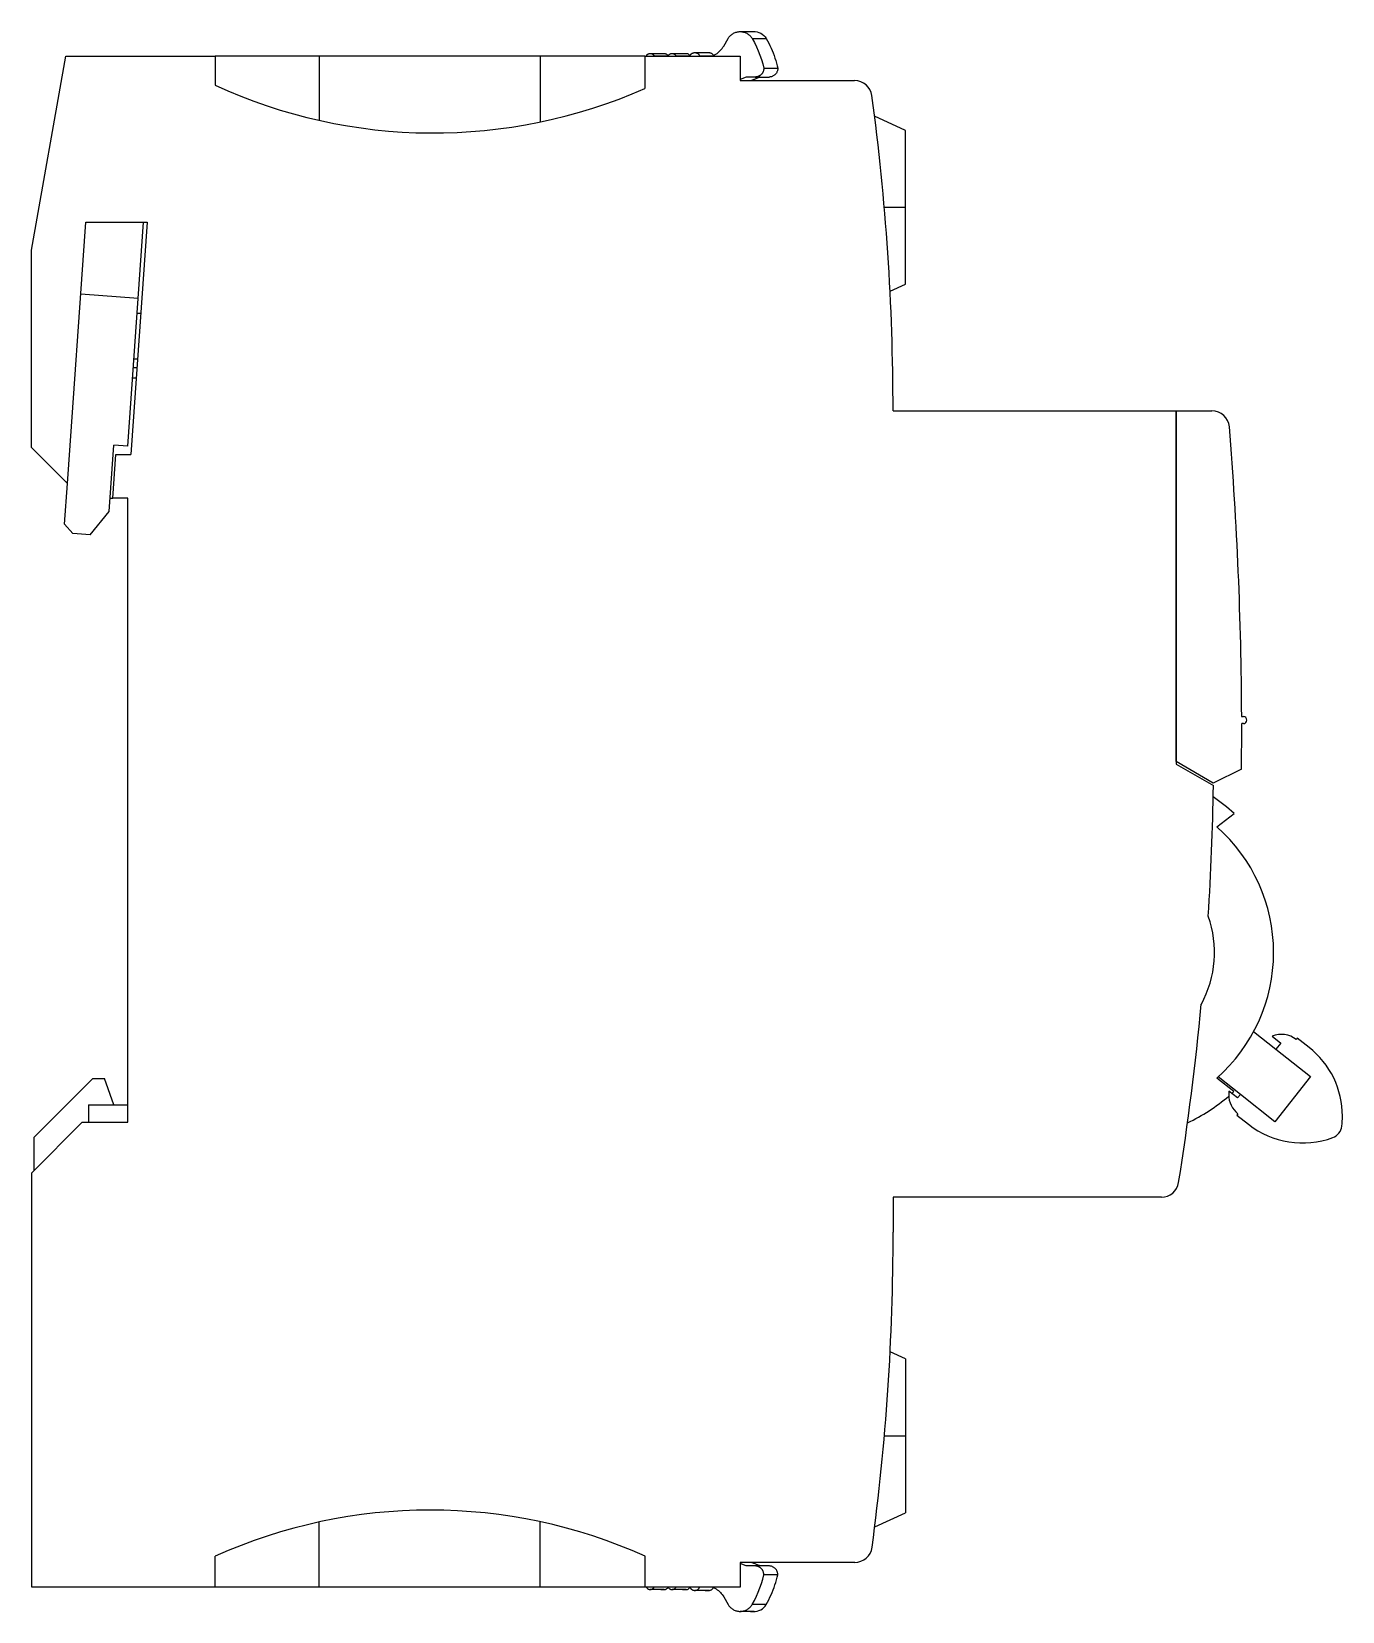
# Model space of a CAD drawing. Header units: millimetres. Extents: x 1019 to 1519, y 1262 to 1448.
# Drawn here: x 1149.01 to 1156.51, y 1287.99 to 1297.03 of the extents above; entities that cross this region are included whole.
import ezdxf

# ---------------------------------------------------------------- set-up
doc = ezdxf.new("R2010")
doc.units = ezdxf.units.MM

msp = doc.modelspace()

# ---------------------------------------------------------------- linework, layer by layer
for p, q in [((1152.9714, 1296.9478), (1152.9959, 1296.9903)), ((1152.9959, 1296.9903), (1152.9985, 1296.9945)), ((1152.9985, 1296.9945), (1153.0014, 1296.9986)), ((1153.0014, 1296.9986), (1153.0045, 1297.0024)), ((1153.0045, 1297.0024), (1153.0078, 1297.006)), ((1153.0078, 1297.006), (1153.0113, 1297.0095)), ((1153.0113, 1297.0095), (1153.0151, 1297.0127)), ((1153.0151, 1297.0127), (1153.019, 1297.0156)), ((1153.019, 1297.0156), (1153.0231, 1297.0184)), ((1153.0231, 1297.0184), (1153.0274, 1297.0208)), ((1153.0274, 1297.0208), (1153.0318, 1297.023)), ((1153.0318, 1297.023), (1153.0363, 1297.0249)), ((1153.0363, 1297.0249), (1153.041, 1297.0266)), ((1153.041, 1297.0266), (1153.0457, 1297.0279)), ((1153.0457, 1297.0279), (1153.0505, 1297.029)), ((1153.0505, 1297.029), (1153.0554, 1297.0297)), ((1153.0554, 1297.0297), (1153.0603, 1297.0302)), ((1153.0603, 1297.0302), (1153.0652, 1297.0304)), ((1153.0652, 1297.0304), (1153.0701, 1297.0302)), ((1153.0652, 1297.0304), (1153.078, 1297.0304)), ((1153.0701, 1297.0302), (1153.075, 1297.0297)), ((1153.075, 1297.0297), (1153.0799, 1297.029)), ((1153.078, 1297.0304), (1153.0897, 1297.0304)), ((1153.0799, 1297.029), (1153.0847, 1297.0279)), ((1153.0847, 1297.0279), (1153.0895, 1297.0266)), ((1153.0895, 1297.0266), (1153.0941, 1297.0249)), ((1153.0897, 1297.0304), (1153.1002, 1297.0304)), ((1153.0941, 1297.0249), (1153.0987, 1297.023)), ((1153.0987, 1297.023), (1153.1031, 1297.0208)), ((1153.1002, 1297.0304), (1153.1097, 1297.0304)), ((1153.1031, 1297.0208), (1153.1073, 1297.0184)), ((1153.1073, 1297.0184), (1153.1114, 1297.0157)), ((1153.1097, 1297.0304), (1153.118, 1297.0304)), ((1153.1114, 1297.0157), (1153.1154, 1297.0127)), ((1153.1154, 1297.0127), (1153.1191, 1297.0095)), ((1153.118, 1297.0304), (1153.1252, 1297.0304)), ((1153.1191, 1297.0095), (1153.1226, 1297.006)), ((1153.1226, 1297.006), (1153.126, 1297.0024)), ((1153.1252, 1297.0304), (1153.1313, 1297.0304)), ((1153.126, 1297.0024), (1153.1291, 1296.9986)), ((1153.1291, 1296.9986), (1153.1319, 1296.9945)), ((1153.1313, 1297.0304), (1153.1363, 1297.0304)), ((1153.1319, 1296.9945), (1153.1345, 1296.9904)), ((1153.1345, 1296.9904), (1153.1471, 1296.9674)), ((1153.1345, 1296.9904), (1153.1513, 1296.9904)), ((1153.1363, 1297.0304), (1153.1402, 1297.0304)), ((1153.1402, 1297.0304), (1153.143, 1297.0304)), ((1153.143, 1297.0304), (1153.1447, 1297.0304)), ((1153.1447, 1297.0304), (1153.1452, 1297.0304)), ((1153.1452, 1297.0304), (1153.1508, 1297.0302)), ((1153.1471, 1296.9674), (1153.1587, 1296.944)), ((1153.1508, 1297.0302), (1153.1618, 1297.0286)), ((1153.1513, 1296.9904), (1153.1661, 1296.9904)), ((1153.1618, 1297.0286), (1153.1726, 1297.0255)), ((1153.1661, 1296.9904), (1153.179, 1296.9904)), ((1153.1726, 1297.0255), (1153.1828, 1297.021)), ((1153.179, 1296.9904), (1153.1898, 1296.9904)), ((1153.1828, 1297.021), (1153.1922, 1297.0151)), ((1153.1898, 1296.9904), (1153.1987, 1296.9904)), ((1153.1922, 1297.0151), (1153.2008, 1297.0079)), ((1153.1987, 1296.9904), (1153.2056, 1296.9904)), ((1153.2008, 1297.0079), (1153.2083, 1296.9996)), ((1153.2056, 1296.9904), (1153.2106, 1296.9904)), ((1153.2083, 1296.9996), (1153.2145, 1296.9904)), ((1153.2106, 1296.9904), (1153.2135, 1296.9904)), ((1153.2135, 1296.9904), (1153.2145, 1296.9904)), ((1153.2145, 1296.9904), (1153.222, 1296.9771)), ((1153.222, 1296.9771), (1153.2291, 1296.9636)), ((1149.0105, 1295.7806), (1149.2061, 1296.89)), ((1149.2061, 1296.89), (1150.0605, 1296.89)), ((1150.0605, 1296.89), (1150.0605, 1296.7229)), ((1150.6554, 1296.89), (1150.0605, 1296.89)), ((1150.6554, 1296.89), (1150.6554, 1296.5226)), ((1151.9205, 1296.89), (1150.6554, 1296.89)), ((1151.9205, 1296.89), (1151.9205, 1296.5129)), ((1152.5205, 1296.89), (1151.9205, 1296.89)), ((1152.5205, 1296.89), (1153.0653, 1296.89)), ((1152.5205, 1296.89), (1152.5205, 1296.7052)), ((1152.5276, 1296.89), (1152.5285, 1296.8919)), ((1152.5285, 1296.8919), (1152.5295, 1296.8937)), ((1152.5295, 1296.8937), (1152.5307, 1296.8954)), ((1152.5307, 1296.8954), (1152.5321, 1296.897)), ((1152.5321, 1296.897), (1152.5335, 1296.8985)), ((1152.5335, 1296.8985), (1152.5351, 1296.8999)), ((1152.5351, 1296.8999), (1152.5368, 1296.9011)), ((1152.5368, 1296.9011), (1152.5386, 1296.9022)), ((1152.5386, 1296.9022), (1152.5405, 1296.9031)), ((1152.5405, 1296.9031), (1152.5424, 1296.9039)), ((1152.5424, 1296.9039), (1152.5444, 1296.9045)), ((1152.5444, 1296.9045), (1152.5464, 1296.905)), ((1152.5464, 1296.905), (1152.5485, 1296.9052)), ((1152.5485, 1296.9052), (1152.5506, 1296.9053)), ((1152.5506, 1296.9053), (1152.5527, 1296.9052)), ((1152.5506, 1296.9053), (1152.5634, 1296.9053)), ((1152.5527, 1296.9052), (1152.5549, 1296.9049)), ((1152.5549, 1296.9049), (1152.5569, 1296.9045)), ((1152.5569, 1296.9045), (1152.559, 1296.9039)), ((1152.559, 1296.9039), (1152.561, 1296.9031)), ((1152.561, 1296.9031), (1152.5629, 1296.9021)), ((1152.5629, 1296.9021), (1152.5647, 1296.901)), ((1152.5634, 1296.9053), (1152.575, 1296.9053)), ((1152.5647, 1296.901), (1152.5664, 1296.8997)), ((1152.5664, 1296.8997), (1152.568, 1296.8983)), ((1152.568, 1296.8983), (1152.5695, 1296.8967)), ((1152.5695, 1296.8967), (1152.5708, 1296.8951)), ((1152.5708, 1296.8951), (1152.572, 1296.8933)), ((1152.572, 1296.8933), (1152.573, 1296.8914)), ((1152.573, 1296.8914), (1152.5732, 1296.8912)), ((1152.573, 1296.8914), (1152.5898, 1296.8914)), ((1152.5732, 1296.8912), (1152.5733, 1296.8909)), ((1152.5733, 1296.8909), (1152.5734, 1296.8907)), ((1152.5734, 1296.8907), (1152.5735, 1296.8905)), ((1152.5735, 1296.8905), (1152.5737, 1296.8902)), ((1152.5737, 1296.8902), (1152.5738, 1296.89)), ((1152.575, 1296.9053), (1152.5856, 1296.9053)), ((1152.5856, 1296.9053), (1152.595, 1296.9053)), ((1152.5898, 1296.8914), (1152.6046, 1296.8914)), ((1152.595, 1296.9053), (1152.6034, 1296.9053)), ((1152.6034, 1296.9053), (1152.6106, 1296.9053)), ((1152.6046, 1296.8914), (1152.6175, 1296.8914)), ((1152.6106, 1296.9053), (1152.6167, 1296.9053)), ((1152.6167, 1296.9053), (1152.6217, 1296.9053)), ((1152.6175, 1296.8914), (1152.6284, 1296.8914)), ((1152.6217, 1296.9053), (1152.6256, 1296.9053)), ((1152.6256, 1296.9053), (1152.6284, 1296.9053)), ((1152.6284, 1296.9053), (1152.63, 1296.9053)), ((1152.6284, 1296.8914), (1152.6372, 1296.8914)), ((1152.63, 1296.9053), (1152.6306, 1296.9053)), ((1152.6306, 1296.9053), (1152.6337, 1296.9051)), ((1152.6337, 1296.9051), (1152.6372, 1296.9044)), ((1152.6372, 1296.9044), (1152.6388, 1296.9039)), ((1152.6372, 1296.8914), (1152.6442, 1296.8914)), ((1152.6388, 1296.9039), (1152.6405, 1296.9033)), ((1152.6405, 1296.9033), (1152.6421, 1296.9025)), ((1152.6421, 1296.9025), (1152.6436, 1296.9017)), ((1152.6436, 1296.9017), (1152.6465, 1296.8996)), ((1152.6442, 1296.8914), (1152.6491, 1296.8914)), ((1152.6465, 1296.8996), (1152.6491, 1296.8972)), ((1152.6491, 1296.8972), (1152.6513, 1296.8945)), ((1152.6491, 1296.8914), (1152.6521, 1296.8914)), ((1152.6513, 1296.8945), (1152.6522, 1296.893)), ((1152.6521, 1296.8914), (1152.653, 1296.8914)), ((1152.6522, 1296.893), (1152.653, 1296.8914)), ((1152.6525, 1296.89), (1152.6526, 1296.8902)), ((1152.6526, 1296.8902), (1152.6527, 1296.8905)), ((1152.6527, 1296.8905), (1152.6529, 1296.8907)), ((1152.6529, 1296.8907), (1152.653, 1296.8909)), ((1152.653, 1296.8914), (1152.6531, 1296.8914)), ((1152.653, 1296.8909), (1152.6531, 1296.8912)), ((1152.6531, 1296.8912), (1152.6533, 1296.8914)), ((1152.6531, 1296.8914), (1152.6531, 1296.8914)), ((1152.6531, 1296.8914), (1152.6531, 1296.8913)), ((1152.6531, 1296.8913), (1152.6531, 1296.8913)), ((1152.6531, 1296.8913), (1152.6531, 1296.8913)), ((1152.6531, 1296.8913), (1152.6531, 1296.8912)), ((1152.6533, 1296.8914), (1152.654, 1296.8929)), ((1152.654, 1296.8929), (1152.6549, 1296.8942)), ((1152.6549, 1296.8942), (1152.6558, 1296.8956)), ((1152.6558, 1296.8956), (1152.6569, 1296.8968)), ((1152.6569, 1296.8968), (1152.658, 1296.898)), ((1152.658, 1296.898), (1152.6592, 1296.8991)), ((1152.6592, 1296.8991), (1152.6605, 1296.9002)), ((1152.6605, 1296.9002), (1152.6618, 1296.9011)), ((1152.6618, 1296.9011), (1152.6632, 1296.902)), ((1152.6632, 1296.902), (1152.6646, 1296.9027)), ((1152.6646, 1296.9027), (1152.6661, 1296.9034)), ((1152.6661, 1296.9034), (1152.6676, 1296.904)), ((1152.6676, 1296.904), (1152.6692, 1296.9045)), ((1152.6692, 1296.9045), (1152.6708, 1296.9048)), ((1152.6708, 1296.9048), (1152.6724, 1296.9051)), ((1152.6724, 1296.9051), (1152.674, 1296.9053)), ((1152.674, 1296.9053), (1152.6756, 1296.9053)), ((1152.6756, 1296.9053), (1152.6773, 1296.9053)), ((1152.6756, 1296.9053), (1152.6884, 1296.9053)), ((1152.6773, 1296.9053), (1152.6789, 1296.9051)), ((1152.6789, 1296.9051), (1152.6805, 1296.9048)), ((1152.6805, 1296.9048), (1152.6821, 1296.9045)), ((1152.6821, 1296.9045), (1152.6837, 1296.904)), ((1152.6837, 1296.904), (1152.6852, 1296.9034)), ((1152.6852, 1296.9034), (1152.6867, 1296.9028)), ((1152.6867, 1296.9028), (1152.6881, 1296.902)), ((1152.6881, 1296.902), (1152.6895, 1296.9011)), ((1152.6884, 1296.9053), (1152.7001, 1296.9053)), ((1152.6895, 1296.9011), (1152.6908, 1296.9002)), ((1152.6908, 1296.9002), (1152.6921, 1296.8991)), ((1152.6921, 1296.8991), (1152.6933, 1296.898)), ((1152.6933, 1296.898), (1152.6944, 1296.8968)), ((1152.6944, 1296.8968), (1152.6954, 1296.8956)), ((1152.6954, 1296.8956), (1152.6964, 1296.8943)), ((1152.6964, 1296.8943), (1152.6973, 1296.8929)), ((1152.6973, 1296.8929), (1152.698, 1296.8914)), ((1152.698, 1296.8914), (1152.6982, 1296.8912)), ((1152.698, 1296.8914), (1152.7157, 1296.8914)), ((1152.6982, 1296.8912), (1152.6983, 1296.891)), ((1152.6983, 1296.891), (1152.6984, 1296.8907)), ((1152.6984, 1296.8907), (1152.6986, 1296.8905)), ((1152.6986, 1296.8905), (1152.6987, 1296.8902)), ((1152.6987, 1296.8902), (1152.6988, 1296.89)), ((1152.7001, 1296.9053), (1152.7106, 1296.9053)), ((1152.7106, 1296.9053), (1152.7201, 1296.9053)), ((1152.7157, 1296.8914), (1152.7312, 1296.8914)), ((1152.7201, 1296.9053), (1152.7284, 1296.9053)), ((1152.7284, 1296.9053), (1152.7356, 1296.9053)), ((1152.7312, 1296.8914), (1152.7444, 1296.8914)), ((1152.7356, 1296.9053), (1152.7418, 1296.9053)), ((1152.7418, 1296.9053), (1152.7468, 1296.9053)), ((1152.7444, 1296.8914), (1152.7555, 1296.8914)), ((1152.7468, 1296.9053), (1152.7506, 1296.9053)), ((1152.7506, 1296.9053), (1152.7534, 1296.9053)), ((1152.7534, 1296.9053), (1152.7551, 1296.9053)), ((1152.7551, 1296.9053), (1152.7556, 1296.9053)), ((1152.7555, 1296.8914), (1152.7644, 1296.8914)), ((1152.7556, 1296.9053), (1152.7595, 1296.905)), ((1152.7595, 1296.905), (1152.7633, 1296.9041)), ((1152.7633, 1296.9041), (1152.767, 1296.9026)), ((1152.7644, 1296.8914), (1152.771, 1296.8914)), ((1152.767, 1296.9026), (1152.7703, 1296.9006)), ((1152.7703, 1296.9006), (1152.7733, 1296.898)), ((1152.771, 1296.8914), (1152.7755, 1296.8914)), ((1152.7733, 1296.898), (1152.7758, 1296.8951)), ((1152.7755, 1296.8914), (1152.7777, 1296.8914)), ((1152.7758, 1296.8951), (1152.7779, 1296.8917)), ((1152.7769, 1296.89), (1152.7772, 1296.8904)), ((1152.7772, 1296.8904), (1152.7774, 1296.8908)), ((1152.7774, 1296.8908), (1152.7776, 1296.8911)), ((1152.7776, 1296.8911), (1152.7778, 1296.8915)), ((1152.7778, 1296.8915), (1152.778, 1296.8919)), ((1152.778, 1296.8919), (1152.7782, 1296.8923)), ((1152.7782, 1296.8923), (1152.779, 1296.8942)), ((1152.779, 1296.8942), (1152.78, 1296.896)), ((1152.78, 1296.896), (1152.7812, 1296.8977)), ((1152.7812, 1296.8977), (1152.7824, 1296.8993)), ((1152.7824, 1296.8993), (1152.7838, 1296.9008)), ((1152.7838, 1296.9008), (1152.7852, 1296.9023)), ((1152.7852, 1296.9023), (1152.7867, 1296.9036)), ((1152.7867, 1296.9036), (1152.7884, 1296.9049)), ((1152.7884, 1296.9049), (1152.7901, 1296.906)), ((1152.7901, 1296.906), (1152.7919, 1296.907)), ((1152.7919, 1296.907), (1152.7937, 1296.9078)), ((1152.7937, 1296.9078), (1152.7956, 1296.9086)), ((1152.7956, 1296.9086), (1152.7976, 1296.9092)), ((1152.7976, 1296.9092), (1152.7996, 1296.9097)), ((1152.7996, 1296.9097), (1152.8016, 1296.91)), ((1152.8016, 1296.91), (1152.8036, 1296.9103)), ((1152.8036, 1296.9103), (1152.8056, 1296.9103)), ((1152.8056, 1296.9103), (1152.8077, 1296.9103)), ((1152.8056, 1296.9103), (1152.8184, 1296.9103)), ((1152.8077, 1296.9103), (1152.8097, 1296.91)), ((1152.8097, 1296.91), (1152.8117, 1296.9097)), ((1152.8117, 1296.9097), (1152.8137, 1296.9092)), ((1152.8137, 1296.9092), (1152.8157, 1296.9086)), ((1152.8157, 1296.9086), (1152.8176, 1296.9078)), ((1152.8176, 1296.9078), (1152.8194, 1296.907)), ((1152.8184, 1296.9103), (1152.8301, 1296.9103)), ((1152.8194, 1296.907), (1152.8212, 1296.906)), ((1152.8212, 1296.906), (1152.8229, 1296.9049)), ((1152.8229, 1296.9049), (1152.8246, 1296.9036)), ((1152.8246, 1296.9036), (1152.8261, 1296.9023)), ((1152.8261, 1296.9023), (1152.8275, 1296.9008)), ((1152.8275, 1296.9008), (1152.8289, 1296.8993)), ((1152.8289, 1296.8993), (1152.8301, 1296.8977)), ((1152.8301, 1296.9103), (1152.8406, 1296.9103)), ((1152.8301, 1296.8977), (1152.8313, 1296.896)), ((1152.8313, 1296.896), (1152.8323, 1296.8942)), ((1152.8323, 1296.8942), (1152.8331, 1296.8923)), ((1152.8331, 1296.8923), (1152.8333, 1296.8919)), ((1152.8331, 1296.8923), (1152.8505, 1296.8923)), ((1152.8333, 1296.8919), (1152.8335, 1296.8915)), ((1152.8335, 1296.8915), (1152.8337, 1296.8912)), ((1152.8337, 1296.8912), (1152.8339, 1296.8908)), ((1152.8339, 1296.8908), (1152.8341, 1296.8904)), ((1152.8341, 1296.8904), (1152.8343, 1296.89)), ((1152.8406, 1296.9103), (1152.8501, 1296.9103)), ((1152.8501, 1296.9103), (1152.8584, 1296.9103)), ((1152.8505, 1296.8923), (1152.8657, 1296.8923)), ((1152.8584, 1296.9103), (1152.8656, 1296.9103)), ((1152.8656, 1296.9103), (1152.8718, 1296.9103)), ((1152.8657, 1296.8923), (1152.8788, 1296.8923)), ((1152.8718, 1296.9103), (1152.8768, 1296.9103)), ((1152.8768, 1296.9103), (1152.8806, 1296.9103)), ((1152.8788, 1296.8923), (1152.8898, 1296.8923)), ((1152.8806, 1296.9103), (1152.8834, 1296.9103)), ((1152.8834, 1296.9103), (1152.8851, 1296.9103)), ((1152.8851, 1296.9103), (1152.8856, 1296.9103)), ((1152.8856, 1296.9103), (1152.8879, 1296.9103)), ((1152.8879, 1296.9103), (1152.8901, 1296.91)), ((1152.8898, 1296.8923), (1152.8987, 1296.8923)), ((1152.8901, 1296.91), (1152.8923, 1296.9096)), ((1152.8923, 1296.9096), (1152.8944, 1296.909)), ((1152.8944, 1296.909), (1152.8966, 1296.9083)), ((1152.8966, 1296.9083), (1152.8986, 1296.9074)), ((1152.8986, 1296.9074), (1152.9006, 1296.9064)), ((1152.8987, 1296.8923), (1152.9055, 1296.8923)), ((1152.9006, 1296.9064), (1152.9025, 1296.9052)), ((1152.9025, 1296.9052), (1152.9043, 1296.9039)), ((1152.9043, 1296.9039), (1152.906, 1296.9024)), ((1152.9046, 1296.89), (1152.9121, 1296.8933)), ((1152.9055, 1296.8923), (1152.9101, 1296.8923)), ((1152.906, 1296.9024), (1152.9076, 1296.9008)), ((1152.9076, 1296.9008), (1152.909, 1296.8991)), ((1152.909, 1296.8991), (1152.9104, 1296.8973)), ((1152.9104, 1296.8973), (1152.9116, 1296.8955)), ((1152.9116, 1296.8955), (1152.9126, 1296.8935)), ((1152.9121, 1296.8933), (1152.9194, 1296.897)), ((1152.9194, 1296.897), (1152.9265, 1296.9011)), ((1152.9265, 1296.9011), (1152.9332, 1296.9057)), ((1152.9332, 1296.9057), (1152.9397, 1296.9107)), ((1152.9397, 1296.9107), (1152.9459, 1296.916)), ((1152.9459, 1296.916), (1152.9518, 1296.9218)), ((1152.9518, 1296.9218), (1152.9573, 1296.9278)), ((1152.9573, 1296.9278), (1152.9624, 1296.9342)), ((1152.9624, 1296.9342), (1152.9671, 1296.9409)), ((1152.9671, 1296.9409), (1152.9714, 1296.9478)), ((1153.0653, 1296.89), (1153.0653, 1296.7504)), ((1153.1587, 1296.944), (1153.1692, 1296.92)), ((1153.1692, 1296.92), (1153.1787, 1296.8956)), ((1153.1787, 1296.8956), (1153.1871, 1296.8709)), ((1153.2291, 1296.9636), (1153.2359, 1296.9499)), ((1153.2359, 1296.9499), (1153.2423, 1296.936)), ((1153.2423, 1296.936), (1153.2484, 1296.922)), ((1153.2484, 1296.922), (1153.2541, 1296.9079)), ((1153.2541, 1296.9079), (1153.2594, 1296.8936)), ((1153.2594, 1296.8936), (1153.2644, 1296.8792)), ((1153.2644, 1296.8792), (1153.269, 1296.8646)), ((1153.1883, 1296.7875), (1153.1868, 1296.7858)), ((1153.1871, 1296.8709), (1153.1944, 1296.8458)), ((1153.1897, 1296.7892), (1153.1883, 1296.7875)), ((1153.1911, 1296.791), (1153.1897, 1296.7892)), ((1153.1924, 1296.7928), (1153.1911, 1296.791)), ((1153.1936, 1296.7947), (1153.1924, 1296.7928)), ((1153.1947, 1296.7967), (1153.1936, 1296.7947)), ((1153.1944, 1296.8458), (1153.2007, 1296.8204)), ((1153.1957, 1296.7987), (1153.1947, 1296.7967)), ((1153.1966, 1296.8007), (1153.1957, 1296.7987)), ((1153.1975, 1296.8028), (1153.1966, 1296.8007)), ((1153.1982, 1296.8049), (1153.1975, 1296.8028)), ((1153.1989, 1296.8071), (1153.1982, 1296.8049)), ((1153.1994, 1296.8092), (1153.1989, 1296.8071)), ((1153.1998, 1296.8114), (1153.1994, 1296.8092)), ((1153.2002, 1296.8137), (1153.1998, 1296.8114)), ((1153.2005, 1296.8159), (1153.2002, 1296.8137)), ((1153.2006, 1296.8181), (1153.2005, 1296.8159)), ((1153.2007, 1296.8204), (1153.2006, 1296.8181)), ((1153.2007, 1296.8204), (1153.2174, 1296.8204)), ((1153.2174, 1296.8204), (1153.2323, 1296.8204)), ((1153.2323, 1296.8204), (1153.2451, 1296.8204)), ((1153.2451, 1296.8204), (1153.256, 1296.8204)), ((1153.256, 1296.8204), (1153.2649, 1296.8204)), ((1153.2649, 1296.8204), (1153.2718, 1296.8204)), ((1153.2684, 1296.7876), (1153.266, 1296.785)), ((1153.2707, 1296.7904), (1153.2684, 1296.7876)), ((1153.269, 1296.8646), (1153.2733, 1296.85)), ((1153.2727, 1296.7933), (1153.2707, 1296.7904)), ((1153.2718, 1296.8204), (1153.2767, 1296.8204)), ((1153.2745, 1296.7964), (1153.2727, 1296.7933)), ((1153.2733, 1296.85), (1153.2772, 1296.8352)), ((1153.2761, 1296.7996), (1153.2745, 1296.7964)), ((1153.2775, 1296.8029), (1153.2761, 1296.7996)), ((1153.2767, 1296.8204), (1153.2797, 1296.8204)), ((1153.2772, 1296.8352), (1153.2807, 1296.8204)), ((1153.2786, 1296.8063), (1153.2775, 1296.8029)), ((1153.2795, 1296.8097), (1153.2786, 1296.8063)), ((1153.2801, 1296.8133), (1153.2795, 1296.8097)), ((1153.2797, 1296.8204), (1153.2807, 1296.8204)), ((1153.2805, 1296.8168), (1153.2801, 1296.8133)), ((1153.2807, 1296.8204), (1153.2805, 1296.8168)), ((1153.1007, 1296.7704), (1153.0653, 1296.7562)), ((1153.0653, 1296.7504), (1153.7204, 1296.7504)), ((1153.1507, 1296.7704), (1153.1007, 1296.7704)), ((1153.1348, 1296.752), (1153.1307, 1296.7504)), ((1153.139, 1296.7537), (1153.1348, 1296.752)), ((1153.1432, 1296.7554), (1153.139, 1296.7537)), ((1153.1473, 1296.757), (1153.1432, 1296.7554)), ((1153.1515, 1296.7587), (1153.1473, 1296.757)), ((1153.1529, 1296.7704), (1153.1507, 1296.7704)), ((1153.1507, 1296.7704), (1153.1674, 1296.7704)), ((1153.1557, 1296.7604), (1153.1515, 1296.7587)), ((1153.1551, 1296.7706), (1153.1529, 1296.7704)), ((1153.1574, 1296.7708), (1153.1551, 1296.7706)), ((1153.1598, 1296.762), (1153.1557, 1296.7604)), ((1153.1596, 1296.7712), (1153.1574, 1296.7708)), ((1153.1618, 1296.7716), (1153.1596, 1296.7712)), ((1153.164, 1296.7637), (1153.1598, 1296.762)), ((1153.164, 1296.7722), (1153.1618, 1296.7716)), ((1153.1661, 1296.7728), (1153.164, 1296.7722)), ((1153.1682, 1296.7654), (1153.164, 1296.7637)), ((1153.1682, 1296.7736), (1153.1661, 1296.7728)), ((1153.1674, 1296.7704), (1153.1823, 1296.7704)), ((1153.1703, 1296.7744), (1153.1682, 1296.7736)), ((1153.1723, 1296.767), (1153.1682, 1296.7654)), ((1153.1724, 1296.7753), (1153.1703, 1296.7744)), ((1153.1765, 1296.7687), (1153.1723, 1296.767)), ((1153.1743, 1296.7763), (1153.1724, 1296.7753)), ((1153.1763, 1296.7774), (1153.1743, 1296.7763)), ((1153.1782, 1296.7786), (1153.1763, 1296.7774)), ((1153.1807, 1296.7704), (1153.1765, 1296.7687)), ((1153.18, 1296.7799), (1153.1782, 1296.7786)), ((1153.1818, 1296.7813), (1153.18, 1296.7799)), ((1153.1836, 1296.7827), (1153.1818, 1296.7813)), ((1153.1823, 1296.7704), (1153.1951, 1296.7704)), ((1153.1852, 1296.7842), (1153.1836, 1296.7827)), ((1153.1868, 1296.7858), (1153.1852, 1296.7842)), ((1153.1951, 1296.7704), (1153.206, 1296.7704)), ((1153.206, 1296.7704), (1153.2149, 1296.7704)), ((1153.2149, 1296.7704), (1153.2218, 1296.7704)), ((1153.2218, 1296.7704), (1153.2267, 1296.7704)), ((1153.2267, 1296.7704), (1153.2297, 1296.7704)), ((1153.2297, 1296.7704), (1153.2307, 1296.7704)), ((1153.2342, 1296.7705), (1153.2307, 1296.7704)), ((1153.2378, 1296.7709), (1153.2342, 1296.7705)), ((1153.2413, 1296.7715), (1153.2378, 1296.7709)), ((1153.2447, 1296.7724), (1153.2413, 1296.7715)), ((1153.2481, 1296.7735), (1153.2447, 1296.7724)), ((1153.2514, 1296.7749), (1153.2481, 1296.7735)), ((1153.2546, 1296.7765), (1153.2514, 1296.7749)), ((1153.2577, 1296.7783), (1153.2546, 1296.7765)), ((1153.2606, 1296.7803), (1153.2577, 1296.7783)), ((1153.2634, 1296.7826), (1153.2606, 1296.7803)), ((1153.266, 1296.785), (1153.2634, 1296.7826)), ((1154.0109, 1296.465), (1153.8347, 1296.5465)), ((1154.0109, 1296.025), (1154.0109, 1296.465)), ((1153.8901, 1296.025), (1154.0109, 1296.025)), ((1154.0109, 1295.585), (1154.0109, 1296.025)), ((1149.2158, 1294.4448), (1149.3203, 1295.9405)), ((1149.3203, 1295.9405), (1149.6711, 1295.9405)), ((1149.6711, 1295.9405), (1149.5782, 1294.6101)), ((1149.6206, 1295.504), (1149.6511, 1295.9405)), ((1149.0105, 1294.65), (1149.0105, 1295.7806)), ((1149.6206, 1295.504), (1149.2914, 1295.527)), ((1153.9231, 1295.5444), (1154.0109, 1295.585)), ((1149.5615, 1294.6576), (1149.6206, 1295.504)), ((1149.6346, 1295.4177), (1149.6146, 1295.4177)), ((1149.593, 1295.1084), (1149.613, 1295.1084)), ((1149.5965, 1295.1583), (1149.6165, 1295.1583)), ((1149.5888, 1295.0486), (1149.6089, 1295.0486)), ((1153.9405, 1294.8605), (1155.5605, 1294.8605)), ((1155.5605, 1294.8605), (1155.5605, 1292.8387)), ((1155.5605, 1294.8605), (1155.7651, 1294.8605)), ((1155.5605, 1292.8532), (1155.5605, 1294.8605)), ((1149.2158, 1294.4448), (1149.0105, 1294.65)), ((1149.4552, 1294.2841), (1149.4817, 1294.6632)), ((1149.5615, 1294.6576), (1149.4817, 1294.6632)), ((1149.4756, 1294.3601), (1149.493, 1294.6101)), ((1149.493, 1294.6101), (1149.5782, 1294.6101)), ((1149.1996, 1294.2117), (1149.2158, 1294.4448)), ((1149.4605, 1294.3601), (1149.4756, 1294.3601)), ((1149.5609, 1294.3601), (1149.4756, 1294.3601)), ((1149.5609, 1290.79), (1149.5609, 1294.3601)), ((1149.3457, 1294.1514), (1149.4552, 1294.2841)), ((1149.1996, 1294.2117), (1149.246, 1294.1584)), ((1149.3457, 1294.1514), (1149.246, 1294.1584)), ((1155.9353, 1293.1105), (1155.9453, 1293.1105)), ((1155.9453, 1293.0705), (1155.9354, 1293.0705)), ((1155.773, 1292.7305), (1155.5605, 1292.8532)), ((1155.5605, 1292.8387), (1155.7737, 1292.7156)), ((1155.9344, 1292.8105), (1155.773, 1292.7305)), ((1155.7936, 1292.4792), (1155.8915, 1292.5562)), ((1156.0039, 1291.3078), (1156.1316, 1291.2074)), ((1156.1099, 1291.2817), (1156.1594, 1291.2428)), ((1156.1594, 1291.2428), (1156.1316, 1291.2074)), ((1156.1316, 1291.2074), (1156.3294, 1291.052)), ((1156.2537, 1291.2705), (1156.2475, 1291.2626)), ((1156.3207, 1291.2178), (1156.2537, 1291.2705)), ((1149.0259, 1290.705), (1149.3609, 1291.04)), ((1149.3609, 1291.04), (1149.4278, 1291.04)), ((1149.4809, 1290.89), (1149.4278, 1291.04)), ((1155.8912, 1290.9656), (1155.7933, 1291.0425)), ((1155.9278, 1290.9479), (1155.7999, 1291.0484)), ((1156.3294, 1291.052), (1156.1255, 1290.7925)), ((1155.9123, 1290.9283), (1155.8628, 1290.9672)), ((1155.9278, 1290.9479), (1155.9123, 1290.9283)), ((1156.1255, 1290.7925), (1155.9278, 1290.9479)), ((1149.3359, 1290.89), (1149.5609, 1290.89)), ((1149.3359, 1290.89), (1149.3359, 1290.79)), ((1155.9139, 1290.838), (1155.9077, 1290.8301)), ((1155.9077, 1290.8301), (1155.9747, 1290.7775)), ((1149.0111, 1290.5002), (1149.3009, 1290.79)), ((1149.3009, 1290.79), (1149.5609, 1290.79)), ((1149.0259, 1290.515), (1149.0259, 1290.705)), ((1149.0111, 1288.13), (1149.0111, 1290.5002)), ((1155.4758, 1290.3606), (1153.9409, 1290.3605)), ((1153.9409, 1290.3605), (1153.9409, 1290.1605)), ((1154.0109, 1289.435), (1153.9236, 1289.4754)), ((1154.0109, 1289.435), (1154.0109, 1288.995)), ((1153.8907, 1288.995), (1154.0109, 1288.995)), ((1154.0109, 1288.995), (1154.0109, 1288.555)), ((1150.6561, 1288.13), (1150.6561, 1288.5022)), ((1151.9212, 1288.13), (1151.9212, 1288.5034)), ((1153.8354, 1288.4738), (1154.0109, 1288.555)), ((1150.0613, 1288.13), (1150.0613, 1288.3064)), ((1152.5213, 1288.13), (1152.5213, 1288.3066)), ((1153.0661, 1288.2704), (1153.0661, 1288.13)), ((1153.7211, 1288.2704), (1153.0661, 1288.2704)), ((1153.1007, 1288.2504), (1153.0661, 1288.2642)), ((1153.1507, 1288.2504), (1153.1007, 1288.2504)), ((1153.1348, 1288.2687), (1153.1307, 1288.2704)), ((1153.139, 1288.267), (1153.1348, 1288.2687)), ((1153.1432, 1288.2654), (1153.139, 1288.267)), ((1153.1473, 1288.2637), (1153.1432, 1288.2654)), ((1153.1515, 1288.262), (1153.1473, 1288.2637)), ((1153.1529, 1288.2503), (1153.1507, 1288.2504)), ((1153.1674, 1288.2504), (1153.1507, 1288.2504)), ((1153.1557, 1288.2604), (1153.1515, 1288.262)), ((1153.1551, 1288.2502), (1153.1529, 1288.2503)), ((1153.1574, 1288.2499), (1153.1551, 1288.2502)), ((1153.1598, 1288.2587), (1153.1557, 1288.2604)), ((1153.1596, 1288.2496), (1153.1574, 1288.2499)), ((1153.1618, 1288.2491), (1153.1596, 1288.2496)), ((1153.164, 1288.257), (1153.1598, 1288.2587)), ((1153.164, 1288.2486), (1153.1618, 1288.2491)), ((1153.1682, 1288.2554), (1153.164, 1288.257)), ((1153.1661, 1288.2479), (1153.164, 1288.2486)), ((1153.1682, 1288.2472), (1153.1661, 1288.2479)), ((1153.1823, 1288.2504), (1153.1674, 1288.2504)), ((1153.1723, 1288.2537), (1153.1682, 1288.2554)), ((1153.1703, 1288.2464), (1153.1682, 1288.2472)), ((1153.1724, 1288.2454), (1153.1703, 1288.2464)), ((1153.1765, 1288.2521), (1153.1723, 1288.2537)), ((1153.1744, 1288.2444), (1153.1724, 1288.2454)), ((1153.1763, 1288.2433), (1153.1744, 1288.2444)), ((1153.1782, 1288.2421), (1153.1763, 1288.2433)), ((1153.1807, 1288.2504), (1153.1765, 1288.2521)), ((1153.18, 1288.2408), (1153.1782, 1288.2421)), ((1153.1818, 1288.2395), (1153.18, 1288.2408)), ((1153.1836, 1288.238), (1153.1818, 1288.2395)), ((1153.1951, 1288.2504), (1153.1823, 1288.2504)), ((1153.1852, 1288.2365), (1153.1836, 1288.238)), ((1153.1868, 1288.2349), (1153.1852, 1288.2365)), ((1153.1883, 1288.2333), (1153.1868, 1288.2349)), ((1153.1898, 1288.2316), (1153.1883, 1288.2333)), ((1153.1911, 1288.2298), (1153.1898, 1288.2316)), ((1153.1924, 1288.2279), (1153.1911, 1288.2298)), ((1153.1936, 1288.226), (1153.1924, 1288.2279)), ((1153.1947, 1288.2241), (1153.1936, 1288.226)), ((1153.1944, 1288.175), (1153.2007, 1288.2004)), ((1153.1957, 1288.2221), (1153.1947, 1288.2241)), ((1153.206, 1288.2504), (1153.1951, 1288.2504)), ((1153.1966, 1288.22), (1153.1957, 1288.2221)), ((1153.1975, 1288.218), (1153.1966, 1288.22)), ((1153.1982, 1288.2158), (1153.1975, 1288.218)), ((1153.1989, 1288.2137), (1153.1982, 1288.2158)), ((1153.1994, 1288.2115), (1153.1989, 1288.2137)), ((1153.1999, 1288.2093), (1153.1994, 1288.2115)), ((1153.2002, 1288.2071), (1153.1999, 1288.2093)), ((1153.2005, 1288.2049), (1153.2002, 1288.2071)), ((1153.2006, 1288.2026), (1153.2005, 1288.2049)), ((1153.2007, 1288.2004), (1153.2006, 1288.2026)), ((1153.2175, 1288.2004), (1153.2007, 1288.2004)), ((1153.2149, 1288.2504), (1153.206, 1288.2504)), ((1153.2218, 1288.2504), (1153.2149, 1288.2504)), ((1153.2323, 1288.2004), (1153.2175, 1288.2004)), ((1153.2267, 1288.2504), (1153.2218, 1288.2504)), ((1153.2297, 1288.2504), (1153.2267, 1288.2504)), ((1153.2307, 1288.2504), (1153.2297, 1288.2504)), ((1153.2342, 1288.2503), (1153.2307, 1288.2504)), ((1153.2451, 1288.2004), (1153.2323, 1288.2004)), ((1153.2378, 1288.2499), (1153.2342, 1288.2503)), ((1153.2413, 1288.2492), (1153.2378, 1288.2499)), ((1153.2447, 1288.2484), (1153.2413, 1288.2492)), ((1153.2481, 1288.2472), (1153.2447, 1288.2484)), ((1153.256, 1288.2004), (1153.2451, 1288.2004)), ((1153.2514, 1288.2459), (1153.2481, 1288.2472)), ((1153.2546, 1288.2443), (1153.2514, 1288.2459)), ((1153.2577, 1288.2425), (1153.2546, 1288.2443)), ((1153.2649, 1288.2004), (1153.256, 1288.2004)), ((1153.2606, 1288.2404), (1153.2577, 1288.2425)), ((1153.2634, 1288.2382), (1153.2606, 1288.2404)), ((1153.266, 1288.2357), (1153.2634, 1288.2382)), ((1153.2718, 1288.2004), (1153.2649, 1288.2004)), ((1153.2684, 1288.2331), (1153.266, 1288.2357)), ((1153.2707, 1288.2304), (1153.2684, 1288.2331)), ((1153.2727, 1288.2274), (1153.2707, 1288.2304)), ((1153.2767, 1288.2004), (1153.2718, 1288.2004)), ((1153.2745, 1288.2244), (1153.2727, 1288.2274)), ((1153.2761, 1288.2212), (1153.2745, 1288.2244)), ((1153.2775, 1288.2179), (1153.2761, 1288.2212)), ((1153.2797, 1288.2004), (1153.2767, 1288.2004)), ((1153.2772, 1288.1855), (1153.2807, 1288.2004)), ((1153.2786, 1288.2145), (1153.2775, 1288.2179)), ((1153.2795, 1288.211), (1153.2786, 1288.2145)), ((1153.2802, 1288.2075), (1153.2795, 1288.211)), ((1153.2807, 1288.2004), (1153.2797, 1288.2004)), ((1153.2805, 1288.204), (1153.2802, 1288.2075)), ((1153.2807, 1288.2004), (1153.2805, 1288.204)), ((1150.0613, 1288.13), (1149.0111, 1288.13)), ((1150.6561, 1288.13), (1150.0613, 1288.13)), ((1151.9212, 1288.13), (1150.6561, 1288.13)), ((1152.5213, 1288.13), (1151.9212, 1288.13)), ((1153.0661, 1288.13), (1152.5213, 1288.13)), ((1152.5279, 1288.13), (1152.5288, 1288.1282)), ((1152.5288, 1288.1282), (1152.5299, 1288.1264)), ((1152.5299, 1288.1264), (1152.5311, 1288.1248)), ((1152.5311, 1288.1248), (1152.5324, 1288.1233)), ((1152.5324, 1288.1233), (1152.5339, 1288.1218)), ((1152.5339, 1288.1218), (1152.5354, 1288.1205)), ((1152.5354, 1288.1205), (1152.5371, 1288.1193)), ((1152.5371, 1288.1193), (1152.5389, 1288.1183)), ((1152.5389, 1288.1183), (1152.5407, 1288.1174)), ((1152.5407, 1288.1174), (1152.5426, 1288.1167)), ((1152.5426, 1288.1167), (1152.5446, 1288.1161)), ((1152.5446, 1288.1161), (1152.5466, 1288.1157)), ((1152.5466, 1288.1157), (1152.5486, 1288.1154)), ((1152.5486, 1288.1154), (1152.5506, 1288.1153)), ((1152.5506, 1288.1153), (1152.5528, 1288.1154)), ((1152.5634, 1288.1153), (1152.5506, 1288.1153)), ((1152.5528, 1288.1154), (1152.5549, 1288.1157)), ((1152.5549, 1288.1157), (1152.557, 1288.1161)), ((1152.557, 1288.1161), (1152.559, 1288.1168)), ((1152.559, 1288.1168), (1152.561, 1288.1176)), ((1152.561, 1288.1176), (1152.5629, 1288.1185)), ((1152.5629, 1288.1185), (1152.5647, 1288.1197)), ((1152.5751, 1288.1153), (1152.5634, 1288.1153)), ((1152.5647, 1288.1197), (1152.5664, 1288.1209)), ((1152.5664, 1288.1209), (1152.568, 1288.1224)), ((1152.568, 1288.1224), (1152.5695, 1288.1239)), ((1152.5695, 1288.1239), (1152.5708, 1288.1256)), ((1152.5708, 1288.1256), (1152.572, 1288.1273)), ((1152.572, 1288.1273), (1152.5731, 1288.1292)), ((1152.5731, 1288.1294), (1152.5732, 1288.1295)), ((1152.5731, 1288.1292), (1152.5731, 1288.1294)), ((1152.5899, 1288.1292), (1152.5731, 1288.1292)), ((1152.5732, 1288.1295), (1152.5733, 1288.1296)), ((1152.5733, 1288.1297), (1152.5734, 1288.1299)), ((1152.5733, 1288.1296), (1152.5733, 1288.1297)), ((1152.5734, 1288.1299), (1152.5735, 1288.13)), ((1152.5856, 1288.1153), (1152.5751, 1288.1153)), ((1152.5951, 1288.1153), (1152.5856, 1288.1153)), ((1152.6047, 1288.1292), (1152.5899, 1288.1292)), ((1152.6034, 1288.1153), (1152.5951, 1288.1153)), ((1152.6106, 1288.1153), (1152.6034, 1288.1153)), ((1152.6175, 1288.1292), (1152.6047, 1288.1292)), ((1152.6167, 1288.1153), (1152.6106, 1288.1153)), ((1152.6106, 1288.1153), (1152.6167, 1288.1153)), ((1152.6217, 1288.1153), (1152.6167, 1288.1153)), ((1152.6167, 1288.1153), (1152.6217, 1288.1153)), ((1152.6284, 1288.1292), (1152.6175, 1288.1292)), ((1152.6256, 1288.1153), (1152.6217, 1288.1153)), ((1152.6217, 1288.1153), (1152.6256, 1288.1153)), ((1152.6284, 1288.1153), (1152.6256, 1288.1153)), ((1152.6256, 1288.1153), (1152.6284, 1288.1153)), ((1152.6373, 1288.1292), (1152.6284, 1288.1292)), ((1152.6301, 1288.1153), (1152.6284, 1288.1153)), ((1152.6284, 1288.1153), (1152.6301, 1288.1153)), ((1152.6306, 1288.1153), (1152.6301, 1288.1153)), ((1152.6301, 1288.1153), (1152.6306, 1288.1153)), ((1152.6306, 1288.1153), (1152.6337, 1288.1155)), ((1152.6337, 1288.1155), (1152.6372, 1288.1162)), ((1152.6372, 1288.1162), (1152.6389, 1288.1167)), ((1152.6442, 1288.1292), (1152.6373, 1288.1292)), ((1152.6389, 1288.1167), (1152.6405, 1288.1174)), ((1152.6405, 1288.1174), (1152.6421, 1288.1181)), ((1152.6421, 1288.1181), (1152.6436, 1288.119)), ((1152.6436, 1288.119), (1152.6465, 1288.121)), ((1152.6491, 1288.1292), (1152.6442, 1288.1292)), ((1152.6465, 1288.121), (1152.6491, 1288.1234)), ((1152.6521, 1288.1292), (1152.6491, 1288.1292)), ((1152.6491, 1288.1234), (1152.6513, 1288.1262)), ((1152.6513, 1288.1262), (1152.6522, 1288.1277)), ((1152.6531, 1288.1292), (1152.6521, 1288.1292)), ((1152.6522, 1288.1277), (1152.6531, 1288.1292)), ((1152.6529, 1288.13), (1152.6529, 1288.1299)), ((1152.6529, 1288.1299), (1152.653, 1288.1298)), ((1152.653, 1288.1298), (1152.6531, 1288.1296)), ((1152.6531, 1288.1296), (1152.6531, 1288.1295)), ((1152.6531, 1288.1295), (1152.6532, 1288.1294)), ((1152.6531, 1288.1293), (1152.6531, 1288.1294)), ((1152.6531, 1288.1294), (1152.6532, 1288.1294)), ((1152.6531, 1288.1292), (1152.6531, 1288.1293)), ((1152.6531, 1288.1293), (1152.6531, 1288.1293)), ((1152.6531, 1288.1293), (1152.6531, 1288.1293)), ((1152.6532, 1288.1294), (1152.6533, 1288.1292)), ((1152.6532, 1288.1294), (1152.6532, 1288.1294)), ((1152.6533, 1288.1292), (1152.654, 1288.1278)), ((1152.654, 1288.1278), (1152.6549, 1288.1264)), ((1152.6549, 1288.1264), (1152.6559, 1288.1251)), ((1152.6559, 1288.1251), (1152.6569, 1288.1238)), ((1152.6569, 1288.1238), (1152.658, 1288.1226)), ((1152.658, 1288.1226), (1152.6592, 1288.1215)), ((1152.6592, 1288.1215), (1152.6605, 1288.1205)), ((1152.6605, 1288.1205), (1152.6618, 1288.1195)), ((1152.6618, 1288.1195), (1152.6632, 1288.1187)), ((1152.6632, 1288.1187), (1152.6646, 1288.1179)), ((1152.6646, 1288.1179), (1152.6661, 1288.1172)), ((1152.6661, 1288.1172), (1152.6677, 1288.1167)), ((1152.6677, 1288.1167), (1152.6692, 1288.1162)), ((1152.6692, 1288.1162), (1152.6708, 1288.1158)), ((1152.6708, 1288.1158), (1152.6724, 1288.1156)), ((1152.6724, 1288.1156), (1152.674, 1288.1154)), ((1152.674, 1288.1154), (1152.6757, 1288.1153)), ((1152.6757, 1288.1153), (1152.6773, 1288.1154)), ((1152.6884, 1288.1153), (1152.6757, 1288.1153)), ((1152.6773, 1288.1154), (1152.6789, 1288.1156)), ((1152.6789, 1288.1156), (1152.6805, 1288.1158)), ((1152.6805, 1288.1158), (1152.6821, 1288.1162)), ((1152.6821, 1288.1162), (1152.6837, 1288.1167)), ((1152.6837, 1288.1167), (1152.6852, 1288.1172)), ((1152.6852, 1288.1172), (1152.6867, 1288.1179)), ((1152.6867, 1288.1179), (1152.6881, 1288.1187)), ((1152.6881, 1288.1187), (1152.6895, 1288.1195)), ((1152.7001, 1288.1153), (1152.6884, 1288.1153)), ((1152.6895, 1288.1195), (1152.6909, 1288.1205)), ((1152.6909, 1288.1205), (1152.6921, 1288.1215)), ((1152.6921, 1288.1215), (1152.6933, 1288.1226)), ((1152.6933, 1288.1226), (1152.6944, 1288.1238)), ((1152.6944, 1288.1238), (1152.6955, 1288.1251)), ((1152.6955, 1288.1251), (1152.6964, 1288.1264)), ((1152.6964, 1288.1264), (1152.6973, 1288.1278)), ((1152.6973, 1288.1278), (1152.6981, 1288.1292)), ((1152.6981, 1288.1294), (1152.6982, 1288.1295)), ((1152.6981, 1288.1292), (1152.6981, 1288.1294)), ((1152.7157, 1288.1292), (1152.6981, 1288.1292)), ((1152.6982, 1288.1295), (1152.6983, 1288.1296)), ((1152.6983, 1288.1298), (1152.6984, 1288.1299)), ((1152.6983, 1288.1296), (1152.6983, 1288.1298)), ((1152.6984, 1288.1299), (1152.6985, 1288.13)), ((1152.7107, 1288.1153), (1152.7001, 1288.1153)), ((1152.7201, 1288.1153), (1152.7107, 1288.1153)), ((1152.7312, 1288.1292), (1152.7157, 1288.1292)), ((1152.7284, 1288.1153), (1152.7201, 1288.1153)), ((1152.7357, 1288.1153), (1152.7284, 1288.1153)), ((1152.7445, 1288.1292), (1152.7312, 1288.1292)), ((1152.7418, 1288.1153), (1152.7357, 1288.1153)), ((1152.7357, 1288.1153), (1152.7418, 1288.1153)), ((1152.7468, 1288.1153), (1152.7418, 1288.1153)), ((1152.7418, 1288.1153), (1152.7468, 1288.1153)), ((1152.7555, 1288.1292), (1152.7445, 1288.1292)), ((1152.7507, 1288.1153), (1152.7468, 1288.1153)), ((1152.7468, 1288.1153), (1152.7507, 1288.1153)), ((1152.7534, 1288.1153), (1152.7507, 1288.1153)), ((1152.7507, 1288.1153), (1152.7534, 1288.1153)), ((1152.7551, 1288.1153), (1152.7534, 1288.1153)), ((1152.7534, 1288.1153), (1152.7551, 1288.1153)), ((1152.7557, 1288.1153), (1152.7551, 1288.1153)), ((1152.7551, 1288.1153), (1152.7557, 1288.1153)), ((1152.7644, 1288.1292), (1152.7555, 1288.1292)), ((1152.7557, 1288.1153), (1152.7596, 1288.1157)), ((1152.7596, 1288.1157), (1152.7634, 1288.1166)), ((1152.7634, 1288.1166), (1152.767, 1288.1181)), ((1152.771, 1288.1292), (1152.7644, 1288.1292)), ((1152.767, 1288.1181), (1152.7703, 1288.1201)), ((1152.7703, 1288.1201), (1152.7733, 1288.1226)), ((1152.7755, 1288.1292), (1152.771, 1288.1292)), ((1152.7733, 1288.1226), (1152.7759, 1288.1256)), ((1152.7778, 1288.1292), (1152.7755, 1288.1292)), ((1152.7759, 1288.1256), (1152.7779, 1288.1289)), ((1152.7774, 1288.13), (1152.7775, 1288.1297)), ((1152.7775, 1288.1297), (1152.7776, 1288.1295)), ((1152.7776, 1288.1295), (1152.7778, 1288.1292)), ((1152.7778, 1288.1292), (1152.7779, 1288.1289)), ((1152.7779, 1288.1289), (1152.778, 1288.1286)), ((1152.778, 1288.1286), (1152.7782, 1288.1283)), ((1152.7782, 1288.1283), (1152.7791, 1288.1265)), ((1152.7791, 1288.1265), (1152.7801, 1288.1247)), ((1152.7801, 1288.1247), (1152.7812, 1288.123)), ((1152.7812, 1288.123), (1152.7824, 1288.1214)), ((1152.7824, 1288.1214), (1152.7838, 1288.1198)), ((1152.7838, 1288.1198), (1152.7852, 1288.1184)), ((1152.7852, 1288.1184), (1152.7868, 1288.1171)), ((1152.7868, 1288.1171), (1152.7884, 1288.1158)), ((1152.7884, 1288.1158), (1152.7901, 1288.1147)), ((1152.7901, 1288.1147), (1152.7919, 1288.1137)), ((1152.7919, 1288.1137), (1152.7937, 1288.1128)), ((1152.7937, 1288.1128), (1152.7956, 1288.1121)), ((1152.7956, 1288.1121), (1152.7976, 1288.1115)), ((1152.7976, 1288.1115), (1152.7996, 1288.111)), ((1152.7996, 1288.111), (1152.8016, 1288.1106)), ((1152.8016, 1288.1106), (1152.8036, 1288.1104)), ((1152.8036, 1288.1104), (1152.8057, 1288.1104)), ((1152.8057, 1288.1104), (1152.8077, 1288.1104)), ((1152.8184, 1288.1104), (1152.8057, 1288.1104)), ((1152.8077, 1288.1104), (1152.8097, 1288.1106)), ((1152.8097, 1288.1106), (1152.8118, 1288.111)), ((1152.8118, 1288.111), (1152.8138, 1288.1115)), ((1152.8138, 1288.1115), (1152.8157, 1288.1121)), ((1152.8157, 1288.1121), (1152.8176, 1288.1128)), ((1152.8176, 1288.1128), (1152.8195, 1288.1137)), ((1152.8301, 1288.1104), (1152.8184, 1288.1104)), ((1152.8195, 1288.1137), (1152.8212, 1288.1147)), ((1152.8212, 1288.1147), (1152.8229, 1288.1158)), ((1152.8229, 1288.1158), (1152.8246, 1288.1171)), ((1152.8246, 1288.1171), (1152.8261, 1288.1184)), ((1152.8261, 1288.1184), (1152.8276, 1288.1199)), ((1152.8276, 1288.1199), (1152.8289, 1288.1214)), ((1152.8289, 1288.1214), (1152.8301, 1288.123)), ((1152.8301, 1288.123), (1152.8313, 1288.1247)), ((1152.8407, 1288.1104), (1152.8301, 1288.1104)), ((1152.8313, 1288.1247), (1152.8323, 1288.1265)), ((1152.8323, 1288.1265), (1152.8332, 1288.1284)), ((1152.8332, 1288.1284), (1152.8333, 1288.1286)), ((1152.8505, 1288.1284), (1152.8332, 1288.1284)), ((1152.8333, 1288.1286), (1152.8334, 1288.1289)), ((1152.8334, 1288.1289), (1152.8336, 1288.1292)), ((1152.8336, 1288.1292), (1152.8337, 1288.1295)), ((1152.8337, 1288.1295), (1152.8338, 1288.1297)), ((1152.8338, 1288.1297), (1152.834, 1288.13)), ((1152.8501, 1288.1104), (1152.8407, 1288.1104)), ((1152.8584, 1288.1104), (1152.8501, 1288.1104)), ((1152.8658, 1288.1284), (1152.8505, 1288.1284)), ((1152.8657, 1288.1104), (1152.8584, 1288.1104)), ((1152.8718, 1288.1104), (1152.8657, 1288.1104)), ((1152.8657, 1288.1104), (1152.8718, 1288.1104)), ((1152.8789, 1288.1284), (1152.8658, 1288.1284)), ((1152.8768, 1288.1104), (1152.8718, 1288.1104)), ((1152.8718, 1288.1104), (1152.8768, 1288.1104)), ((1152.8807, 1288.1104), (1152.8768, 1288.1104)), ((1152.8768, 1288.1104), (1152.8807, 1288.1104)), ((1152.8899, 1288.1284), (1152.8789, 1288.1284)), ((1152.8834, 1288.1104), (1152.8807, 1288.1104)), ((1152.8807, 1288.1104), (1152.8834, 1288.1104)), ((1152.8851, 1288.1104), (1152.8834, 1288.1104)), ((1152.8834, 1288.1104), (1152.8851, 1288.1104)), ((1152.8857, 1288.1104), (1152.8851, 1288.1104)), ((1152.8851, 1288.1104), (1152.8857, 1288.1104)), ((1152.8857, 1288.1104), (1152.8879, 1288.1104)), ((1152.8879, 1288.1104), (1152.8901, 1288.1107)), ((1152.8987, 1288.1284), (1152.8899, 1288.1284)), ((1152.8901, 1288.1107), (1152.8923, 1288.1111)), ((1152.8923, 1288.1111), (1152.8945, 1288.1117)), ((1152.8945, 1288.1117), (1152.8966, 1288.1124)), ((1152.8966, 1288.1124), (1152.8986, 1288.1133)), ((1152.8986, 1288.1133), (1152.9006, 1288.1143)), ((1152.9055, 1288.1284), (1152.8987, 1288.1284)), ((1152.9006, 1288.1143), (1152.9025, 1288.1155)), ((1152.9025, 1288.1155), (1152.9043, 1288.1168)), ((1152.9043, 1288.1168), (1152.906, 1288.1183)), ((1152.9101, 1288.1284), (1152.9055, 1288.1284)), ((1152.906, 1288.1183), (1152.9076, 1288.1199)), ((1152.9063, 1288.13), (1152.9136, 1288.1267)), ((1152.9076, 1288.1199), (1152.909, 1288.1216)), ((1152.909, 1288.1216), (1152.9104, 1288.1234)), ((1152.9104, 1288.1234), (1152.9116, 1288.1252)), ((1152.9116, 1288.1252), (1152.9126, 1288.1272)), ((1152.9136, 1288.1267), (1152.9207, 1288.123)), ((1152.9207, 1288.123), (1152.9276, 1288.1189)), ((1152.9276, 1288.1189), (1152.9342, 1288.1143)), ((1152.9342, 1288.1143), (1152.9405, 1288.1094)), ((1152.9405, 1288.1094), (1152.9465, 1288.1041)), ((1153.1692, 1288.1007), (1153.1787, 1288.1251)), ((1153.1787, 1288.1251), (1153.1871, 1288.1499)), ((1153.1871, 1288.1499), (1153.1944, 1288.175)), ((1153.2484, 1288.0987), (1153.2541, 1288.1129)), ((1153.2541, 1288.1129), (1153.2594, 1288.1272)), ((1153.2594, 1288.1272), (1153.2644, 1288.1416)), ((1153.2644, 1288.1416), (1153.269, 1288.1561)), ((1153.269, 1288.1561), (1153.2733, 1288.1708)), ((1153.2733, 1288.1708), (1153.2772, 1288.1855)), ((1152.9465, 1288.1041), (1152.9522, 1288.0985)), ((1152.9522, 1288.0985), (1152.9576, 1288.0925)), ((1152.9576, 1288.0925), (1152.9626, 1288.0862)), ((1152.9626, 1288.0862), (1152.9672, 1288.0797)), ((1152.9672, 1288.0797), (1152.9714, 1288.0729)), ((1152.9714, 1288.0729), (1152.996, 1288.0304)), ((1152.996, 1288.0304), (1152.9986, 1288.0262)), ((1152.9986, 1288.0262), (1153.0014, 1288.0222)), ((1153.0014, 1288.0222), (1153.0045, 1288.0183)), ((1153.0045, 1288.0183), (1153.0078, 1288.0147)), ((1153.1227, 1288.0147), (1153.126, 1288.0183)), ((1153.126, 1288.0183), (1153.1291, 1288.0222)), ((1153.1291, 1288.0222), (1153.132, 1288.0262)), ((1153.132, 1288.0262), (1153.1345, 1288.0304)), ((1153.1345, 1288.0304), (1153.1471, 1288.0533)), ((1153.1513, 1288.0304), (1153.1345, 1288.0304)), ((1153.1471, 1288.0533), (1153.1587, 1288.0768)), ((1153.1662, 1288.0304), (1153.1513, 1288.0304)), ((1153.1587, 1288.0768), (1153.1692, 1288.1007)), ((1153.179, 1288.0304), (1153.1662, 1288.0304)), ((1153.1899, 1288.0304), (1153.179, 1288.0304)), ((1153.1987, 1288.0304), (1153.1899, 1288.0304)), ((1153.2057, 1288.0304), (1153.1987, 1288.0304)), ((1153.2008, 1288.0128), (1153.2083, 1288.0211)), ((1153.2106, 1288.0304), (1153.2057, 1288.0304)), ((1153.2083, 1288.0211), (1153.2145, 1288.0304)), ((1153.2136, 1288.0304), (1153.2106, 1288.0304)), ((1153.2145, 1288.0304), (1153.2136, 1288.0304)), ((1153.2145, 1288.0304), (1153.222, 1288.0437)), ((1153.222, 1288.0437), (1153.2291, 1288.0572)), ((1153.2291, 1288.0572), (1153.2359, 1288.0709)), ((1153.2359, 1288.0709), (1153.2423, 1288.0847)), ((1153.2423, 1288.0847), (1153.2484, 1288.0987)), ((1153.0078, 1288.0147), (1153.0114, 1288.0113)), ((1153.0114, 1288.0113), (1153.0151, 1288.008)), ((1153.0151, 1288.008), (1153.0191, 1288.0051)), ((1153.0191, 1288.0051), (1153.0232, 1288.0024)), ((1153.0232, 1288.0024), (1153.0274, 1287.9999)), ((1153.0274, 1287.9999), (1153.0318, 1287.9977)), ((1153.0318, 1287.9977), (1153.0364, 1287.9958)), ((1153.0364, 1287.9958), (1153.041, 1287.9942)), ((1153.041, 1287.9942), (1153.0458, 1287.9928)), ((1153.0458, 1287.9928), (1153.0506, 1287.9917)), ((1153.0506, 1287.9917), (1153.0554, 1287.991)), ((1153.0554, 1287.991), (1153.0603, 1287.9905)), ((1153.0603, 1287.9905), (1153.0653, 1287.9904)), ((1153.0653, 1287.9904), (1153.0702, 1287.9905)), ((1153.078, 1287.9904), (1153.0653, 1287.9904)), ((1153.0702, 1287.9905), (1153.0751, 1287.991)), ((1153.0751, 1287.991), (1153.08, 1287.9918)), ((1153.0897, 1287.9904), (1153.078, 1287.9904)), ((1153.08, 1287.9918), (1153.0848, 1287.9928)), ((1153.0848, 1287.9928), (1153.0895, 1287.9942)), ((1153.0895, 1287.9942), (1153.0942, 1287.9958)), ((1153.1003, 1287.9904), (1153.0897, 1287.9904)), ((1153.0942, 1287.9958), (1153.0987, 1287.9977)), ((1153.0987, 1287.9977), (1153.1031, 1287.9999)), ((1153.1097, 1287.9904), (1153.1003, 1287.9904)), ((1153.1031, 1287.9999), (1153.1074, 1288.0024)), ((1153.1074, 1288.0024), (1153.1115, 1288.0051)), ((1153.118, 1287.9904), (1153.1097, 1287.9904)), ((1153.1115, 1288.0051), (1153.1154, 1288.0081)), ((1153.1154, 1288.0081), (1153.1191, 1288.0113)), ((1153.1253, 1287.9904), (1153.118, 1287.9904)), ((1153.1191, 1288.0113), (1153.1227, 1288.0147)), ((1153.1314, 1287.9904), (1153.1253, 1287.9904)), ((1153.1253, 1287.9904), (1153.1314, 1287.9904)), ((1153.1364, 1287.9904), (1153.1314, 1287.9904)), ((1153.1314, 1287.9904), (1153.1364, 1287.9904)), ((1153.1403, 1287.9904), (1153.1364, 1287.9904)), ((1153.1364, 1287.9904), (1153.1403, 1287.9904)), ((1153.143, 1287.9904), (1153.1403, 1287.9904)), ((1153.1403, 1287.9904), (1153.143, 1287.9904)), ((1153.1447, 1287.9904), (1153.143, 1287.9904)), ((1153.143, 1287.9904), (1153.1447, 1287.9904)), ((1153.1453, 1287.9904), (1153.1447, 1287.9904)), ((1153.1447, 1287.9904), (1153.1453, 1287.9904)), ((1153.1453, 1287.9904), (1153.1508, 1287.9906)), ((1153.1508, 1287.9906), (1153.1619, 1287.9921)), ((1153.1619, 1287.9921), (1153.1726, 1287.9952)), ((1153.1726, 1287.9952), (1153.1828, 1287.9998)), ((1153.1828, 1287.9998), (1153.1923, 1288.0057)), ((1153.1923, 1288.0057), (1153.2008, 1288.0128))]:
    msp.add_line(p, q)
for centre, radius, start, end in [((1151.3103, 1299.4502), 3, 245.38002, 293.79186), ((1153.7204, 1296.6504), 0.1, 7.67534, 90.006), ((1140.4305, 1294.8592), 13.51, 0.00539, 7.67603), ((1155.7651, 1294.7605), 0.1, 4.63706, 90.00514), ((1134.3505, 1293.0236), 21.585, 0.23079, 4.63706), ((1155.9453, 1293.0905), 0.02, 0, 90.00514), ((1155.9453, 1293.0905), 0.02, 270.00518, 0), ((1134.3505, 1293.0236), 21.585, 359.43443, 0), ((1134.3505, 1293.0236), 21.585, 0, 0.12462), ((1139.7758, 1292.9743), 16, 356.3934, 359.07364), ((1155.1607, 1291.761), 1.08, 47.41312, 55.49016), ((1155.1607, 1291.761), 0.9573, 311.36448, 48.61249), ((1155.1607, 1291.761), 0.619, 331.46659, 19.51523), ((1139.7758, 1292.9743), 16, 350.90378, 354.58841), ((1156.1623, 1291.1542), 0.1379, 51.84483, 112.35771), ((1156.0118, 1290.8247), 0.5, 359.84146, 51.84483), ((1155.1607, 1291.761), 1.08, 295.49171, 310.45353), ((1155.9991, 1290.9464), 0.1379, 171.33197, 179.84143), ((1155.9991, 1290.9464), 0.1379, 179.84143, 231.84487), ((1155.1607, 1291.761), 1.08, 311.68826, 312.56649), ((1156.0118, 1290.8247), 0.5, 353.43299, 359.84146), ((1156.2836, 1291.1707), 0.5, 231.84481, 290.25671), ((1156.429, 1290.7766), 0.08, 290.25666, 353.43299), ((1155.4758, 1290.4606), 0.1, 270.00437, 350.90447), ((1140.4309, 1290.1592), 13.51, 352.33428, 0.00516), ((1151.2915, 1285.5702), 3, 65.80036, 114.20963), ((1153.7211, 1288.3704), 0.1, 270.00518, 352.33428)]:
    msp.add_arc(centre, radius, start, end)

doc.saveas('drawing.dxf')
